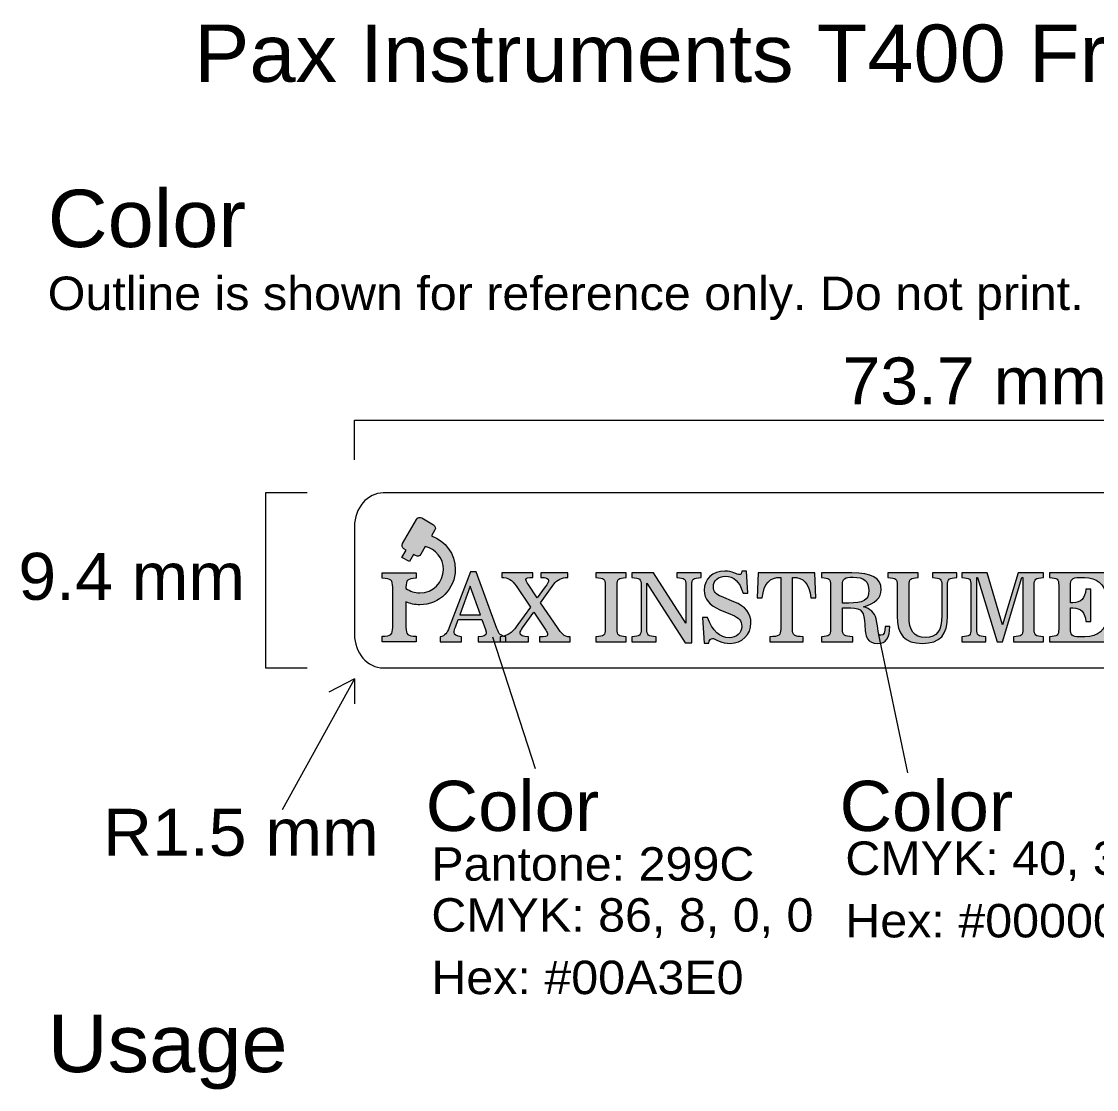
# Model space of a CAD drawing. Header units: inches. Extents: x -97 to 88, y -139 to 132.
# Drawn here: x -93.5 to 18.8, y 20.7 to 132.3 of the extents above; entities that cross this region are included whole.
import ezdxf

# ---------------------------------------------------------------- set-up
doc = ezdxf.new("R2010")
doc.units = ezdxf.units.IN
doc.header["$MEASUREMENT"] = 0
doc.layers.add('svg4583', color=7, linetype='Continuous')

# ---------------------------------------------------------------- blocks, each defined once
blk = doc.blocks.new('block 3')
at = {"layer": 'svg4583', "true_color": 0x00aae7}
h = blk.add_hatch(color=140, dxfattribs=at)
h.dxf.hatch_style = 2
edge = h.paths.add_edge_path()
edge.add_spline(control_points=[(-50.68, 78.58), (-50.68, 78.58), (-50.32, 79.2), (-50.32, 79.2), (-50.21, 79.39), (-50.28, 79.64), (-50.47, 79.75), (-50.47, 79.75), (-51.69, 80.46), (-51.69, 80.46), (-51.88, 80.56), (-52.13, 80.5), (-52.23, 80.31), (-52.23, 80.31), (-53.7, 77.77), (-53.7, 77.77), (-53.81, 77.58), (-53.74, 77.33), (-53.56, 77.23), (-53.56, 77.23), (-53.32, 77.09), (-53.32, 77.09), (-53.32, 77.09), (-53.76, 76.33), (-53.76, 76.33), (-53.76, 76.33), (-52.99, 75.89), (-52.99, 75.89), (-52.99, 75.89), (-52.55, 76.64), (-52.55, 76.64), (-52.55, 76.64), (-52.33, 76.52), (-52.33, 76.52), (-52.14, 76.41), (-51.9, 76.47), (-51.79, 76.66), (-51.79, 76.66), (-51.32, 77.47), (-51.32, 77.47), (-50.24, 77.21), (-49.43, 76.24), (-49.43, 75.08), (-49.43, 73.72), (-50.53, 72.62), (-51.89, 72.62), (-52.43, 72.62), (-52.93, 72.8), (-53.34, 73.1), (-53.34, 73.1), (-53.34, 73.23), (-53.34, 73.23), (-53.34, 73.98), (-53.2, 74.11), (-52.27, 74.16), (-52.27, 74.16), (-52.27, 74.73), (-52.27, 74.73), (-52.27, 74.73), (-55.82, 74.73), (-55.82, 74.73), (-55.82, 74.73), (-55.82, 74.16), (-55.82, 74.16), (-54.88, 74.11), (-54.73, 73.98), (-54.73, 73.23), (-54.73, 73.23), (-54.73, 69.02), (-54.73, 69.02), (-54.73, 68.27), (-54.88, 68.14), (-55.82, 68.09), (-55.82, 68.09), (-55.82, 67.52), (-55.82, 67.52), (-55.82, 67.52), (-52.27, 67.52), (-52.27, 67.52), (-52.27, 67.52), (-52.27, 68.09), (-52.27, 68.09), (-53.2, 68.14), (-53.34, 68.27), (-53.34, 69.02), (-53.34, 69.02), (-53.34, 71.68), (-53.34, 71.68), (-52.9, 71.49), (-52.41, 71.38), (-51.89, 71.38), (-49.85, 71.38), (-48.19, 73.04), (-48.19, 75.08), (-48.19, 76.7), (-49.23, 78.07), (-50.68, 78.58)], knot_values=[0, 0, 0, 0, 0.352778, 0.352778, 0.352778, 0.705556, 0.705556, 0.705556, 1.058333, 1.058333, 1.058333, 1.411111, 1.411111, 1.411111, 1.763889, 1.763889, 1.763889, 2.116667, 2.116667, 2.116667, 2.469444, 2.469444, 2.469444, 2.822222, 2.822222, 2.822222, 3.175, 3.175, 3.175, 3.527778, 3.527778, 3.527778, 3.880556, 3.880556, 3.880556, 4.233333, 4.233333, 4.233333, 4.586111, 4.586111, 4.586111, 4.938889, 4.938889, 4.938889, 5.291667, 5.291667, 5.291667, 5.644444, 5.644444, 5.644444, 5.997222, 5.997222, 5.997222, 6.35, 6.35, 6.35, 6.702778, 6.702778, 6.702778, 7.055556, 7.055556, 7.055556, 7.408333, 7.408333, 7.408333, 7.761111, 7.761111, 7.761111, 8.113889, 8.113889, 8.113889, 8.466667, 8.466667, 8.466667, 8.819444, 8.819444, 8.819444, 9.172222, 9.172222, 9.172222, 9.525, 9.525, 9.525, 9.877778, 9.877778, 9.877778, 10.230556, 10.230556, 10.230556, 10.583333, 10.583333, 10.583333, 10.936111, 10.936111, 10.936111, 11.288889, 11.288889, 11.288889, 11.288889], degree=3, periodic=0)
edge.add_line((-50.68, 78.58), (-50.68, 78.58))
h = blk.add_hatch(color=140, dxfattribs=at)
h.dxf.hatch_style = 2
h.paths.add_polyline_path([(-45.57, 70.34), (-46.63, 73.33), (-47.71, 70.34)])
edge = h.paths.add_edge_path()
edge.add_spline(control_points=[(-49.76, 68.03), (-49.25, 68.13), (-49.05, 68.44), (-48.83, 69.01), (-48.83, 69.01), (-46.6, 74.82), (-46.6, 74.82), (-46.6, 74.82), (-45.99, 74.82), (-45.99, 74.82), (-45.99, 74.82), (-43.83, 68.89), (-43.83, 68.89), (-43.63, 68.34), (-43.43, 68.11), (-42.9, 68.03), (-42.9, 68.03), (-42.9, 67.52), (-42.9, 67.52), (-42.9, 67.52), (-45.79, 67.52), (-45.79, 67.52), (-45.79, 67.52), (-45.79, 68.03), (-45.79, 68.03), (-45.22, 68.06), (-44.96, 68.16), (-44.96, 68.46), (-44.96, 68.55), (-44.99, 68.67), (-45.04, 68.81), (-45.04, 68.81), (-45.4, 69.84), (-45.4, 69.84), (-45.4, 69.84), (-47.9, 69.84), (-47.9, 69.84), (-47.9, 69.84), (-48.18, 69.05), (-48.18, 69.05), (-48.26, 68.83), (-48.31, 68.66), (-48.31, 68.51), (-48.31, 68.22), (-48.08, 68.13), (-47.53, 68.03), (-47.53, 68.03), (-47.53, 67.52), (-47.53, 67.52), (-47.53, 67.52), (-49.76, 67.52), (-49.76, 67.52), (-49.76, 67.52), (-49.76, 68.03), (-49.76, 68.03)], knot_values=[0, 0, 0, 0, 1, 1, 1, 2, 2, 2, 3, 3, 3, 4, 4, 4, 5, 5, 5, 6, 6, 6, 7, 7, 7, 8, 8, 8, 9, 9, 9, 10, 10, 10, 11, 11, 11, 12, 12, 12, 13, 13, 13, 14, 14, 14, 15, 15, 15, 16, 16, 16, 17, 17, 17, 18, 18, 18, 18], degree=3, periodic=1)
h = blk.add_hatch(color=140, dxfattribs=at)
h.dxf.hatch_style = 2
edge = h.paths.add_edge_path()
edge.add_spline(control_points=[(-43.49, 68.03), (-42.43, 68.19), (-42.11, 68.7), (-41.65, 69.32), (-41.65, 69.32), (-40.34, 71.13), (-40.34, 71.13), (-40.34, 71.13), (-41.83, 73.36), (-41.83, 73.36), (-42.26, 73.98), (-42.69, 74.25), (-43.33, 74.23), (-43.33, 74.23), (-43.33, 74.73), (-43.33, 74.73), (-43.33, 74.73), (-40.08, 74.73), (-40.08, 74.73), (-40.08, 74.73), (-40.08, 74.23), (-40.08, 74.23), (-40.58, 74.24), (-40.81, 74.18), (-40.81, 74.02), (-40.81, 73.92), (-40.73, 73.75), (-40.58, 73.52), (-40.58, 73.52), (-39.63, 72.1), (-39.63, 72.1), (-39.63, 72.1), (-38.79, 73.25), (-38.79, 73.25), (-38.55, 73.57), (-38.44, 73.82), (-38.44, 73.93), (-38.44, 74.16), (-38.71, 74.24), (-39.24, 74.23), (-39.24, 74.23), (-39.24, 74.73), (-39.24, 74.73), (-39.24, 74.73), (-36.44, 74.73), (-36.44, 74.73), (-36.44, 74.73), (-36.44, 74.23), (-36.44, 74.23), (-37.06, 74.24), (-37.53, 74.01), (-37.88, 73.53), (-37.88, 73.53), (-39.29, 71.6), (-39.29, 71.6), (-39.29, 71.6), (-37.52, 69.01), (-37.52, 69.01), (-37.11, 68.41), (-36.9, 68.03), (-36.19, 68.03), (-36.19, 68.03), (-36.19, 67.52), (-36.19, 67.52), (-36.19, 67.52), (-39.4, 67.52), (-39.4, 67.52), (-39.4, 67.52), (-39.4, 68.03), (-39.4, 68.03), (-38.8, 68.03), (-38.54, 68.05), (-38.54, 68.28), (-38.54, 68.37), (-38.6, 68.56), (-38.72, 68.74), (-38.72, 68.74), (-39.98, 70.62), (-39.98, 70.62), (-39.98, 70.62), (-41.17, 68.98), (-41.17, 68.98), (-41.34, 68.75), (-41.41, 68.57), (-41.41, 68.42), (-41.41, 68.17), (-41.13, 68.09), (-40.53, 68.03), (-40.53, 68.03), (-40.53, 67.52), (-40.53, 67.52), (-40.53, 67.52), (-43.49, 67.52), (-43.49, 67.52), (-43.49, 67.52), (-43.49, 68.03), (-43.49, 68.03)], knot_values=[0, 0, 0, 0, 1, 1, 1, 2, 2, 2, 3, 3, 3, 4, 4, 4, 5, 5, 5, 6, 6, 6, 7, 7, 7, 8, 8, 8, 9, 9, 9, 10, 10, 10, 11, 11, 11, 12, 12, 12, 13, 13, 13, 14, 14, 14, 15, 15, 15, 16, 16, 16, 17, 17, 17, 18, 18, 18, 19, 19, 19, 20, 20, 20, 21, 21, 21, 22, 22, 22, 23, 23, 23, 24, 24, 24, 25, 25, 25, 26, 26, 26, 27, 27, 27, 28, 28, 28, 29, 29, 29, 30, 30, 30, 31, 31, 31, 32, 32, 32, 32], degree=3, periodic=1)
at = {"layer": 'svg4583', "true_color": 0xffffff}
h = blk.add_hatch(color=7, dxfattribs=at)
h.dxf.hatch_style = 2
edge = h.paths.add_edge_path()
edge.add_spline(control_points=[(-30.32, 74.23), (-31.15, 74.18), (-31.28, 74.07), (-31.28, 73.4), (-31.28, 73.4), (-31.28, 68.86), (-31.28, 68.86), (-31.28, 68.19), (-31.15, 68.08), (-30.32, 68.03), (-30.32, 68.03), (-30.32, 67.52), (-30.32, 67.52), (-30.32, 67.52), (-33.49, 67.52), (-33.49, 67.52), (-33.49, 67.52), (-33.49, 68.03), (-33.49, 68.03), (-32.66, 68.08), (-32.52, 68.19), (-32.52, 68.86), (-32.52, 68.86), (-32.52, 73.4), (-32.52, 73.4), (-32.52, 74.07), (-32.66, 74.18), (-33.49, 74.23), (-33.49, 74.23), (-33.49, 74.73), (-33.49, 74.73), (-33.49, 74.73), (-30.32, 74.73), (-30.32, 74.73), (-30.32, 74.73), (-30.32, 74.23), (-30.32, 74.23)], knot_values=[0, 0, 0, 0, 1, 1, 1, 2, 2, 2, 3, 3, 3, 4, 4, 4, 5, 5, 5, 6, 6, 6, 7, 7, 7, 8, 8, 8, 9, 9, 9, 10, 10, 10, 11, 11, 11, 12, 12, 12, 12], degree=3, periodic=1)
h = blk.add_hatch(color=7, dxfattribs=at)
h.dxf.hatch_style = 2
edge = h.paths.add_edge_path()
edge.add_spline(control_points=[(-24.09, 73.4), (-24.09, 74.07), (-24.21, 74.18), (-25.05, 74.23), (-25.05, 74.23), (-25.05, 74.73), (-25.05, 74.73), (-25.05, 74.73), (-22.51, 74.73), (-22.51, 74.73), (-22.51, 74.73), (-22.51, 74.23), (-22.51, 74.23), (-23.34, 74.18), (-23.48, 74.07), (-23.48, 73.4), (-23.48, 73.4), (-23.48, 67.4), (-23.48, 67.4), (-23.48, 67.4), (-24.15, 67.4), (-24.15, 67.4), (-24.15, 67.4), (-28.17, 73.65), (-28.17, 73.65), (-28.17, 73.65), (-28.17, 68.86), (-28.17, 68.86), (-28.17, 68.19), (-28.03, 68.08), (-27.2, 68.03), (-27.2, 68.03), (-27.2, 67.52), (-27.2, 67.52), (-27.2, 67.52), (-29.73, 67.52), (-29.73, 67.52), (-29.73, 67.52), (-29.73, 68.03), (-29.73, 68.03), (-28.9, 68.08), (-28.77, 68.19), (-28.77, 68.86), (-28.77, 68.86), (-28.77, 73.4), (-28.77, 73.4), (-28.77, 74.07), (-28.9, 74.18), (-29.73, 74.23), (-29.73, 74.23), (-29.73, 74.73), (-29.73, 74.73), (-29.73, 74.73), (-27.48, 74.73), (-27.48, 74.73), (-27.48, 74.73), (-24.09, 69.47), (-24.09, 69.47), (-24.09, 69.47), (-24.09, 73.4), (-24.09, 73.4)], knot_values=[0, 0, 0, 0, 1, 1, 1, 2, 2, 2, 3, 3, 3, 4, 4, 4, 5, 5, 5, 6, 6, 6, 7, 7, 7, 8, 8, 8, 9, 9, 9, 10, 10, 10, 11, 11, 11, 12, 12, 12, 13, 13, 13, 14, 14, 14, 15, 15, 15, 16, 16, 16, 17, 17, 17, 18, 18, 18, 19, 19, 19, 20, 20, 20, 20], degree=3, periodic=1)
h = blk.add_hatch(color=7, dxfattribs=at)
h.dxf.hatch_style = 2
edge = h.paths.add_edge_path()
edge.add_spline(control_points=[(-22.36, 70.06), (-22.36, 70.06), (-21.84, 70.06), (-21.84, 70.06), (-21.32, 68.65), (-20.51, 67.93), (-19.56, 67.93), (-18.8, 67.93), (-18.26, 68.44), (-18.26, 69.13), (-18.26, 69.72), (-18.57, 70.04), (-19.24, 70.32), (-19.24, 70.32), (-20.53, 70.87), (-20.53, 70.87), (-21.64, 71.34), (-22.17, 71.97), (-22.17, 72.91), (-22.17, 74.09), (-21.31, 74.91), (-20.02, 74.91), (-19.25, 74.91), (-18.77, 74.53), (-18.46, 74.53), (-18.35, 74.53), (-18.29, 74.65), (-18.25, 74.91), (-18.25, 74.91), (-17.74, 74.91), (-17.74, 74.91), (-17.74, 74.91), (-17.62, 72.61), (-17.62, 72.61), (-17.62, 72.61), (-18.12, 72.61), (-18.12, 72.61), (-18.48, 73.79), (-19.08, 74.36), (-19.97, 74.36), (-20.71, 74.36), (-21.22, 73.91), (-21.22, 73.26), (-21.22, 72.76), (-20.96, 72.48), (-20.38, 72.24), (-20.38, 72.24), (-19.07, 71.7), (-19.07, 71.7), (-17.85, 71.2), (-17.29, 70.51), (-17.29, 69.48), (-17.29, 68.25), (-18.23, 67.35), (-19.48, 67.35), (-19.91, 67.35), (-20.28, 67.43), (-20.6, 67.58), (-20.98, 67.75), (-21.2, 67.87), (-21.32, 67.87), (-21.51, 67.87), (-21.65, 67.7), (-21.7, 67.38), (-21.7, 67.38), (-22.17, 67.38), (-22.17, 67.38), (-22.17, 67.38), (-22.36, 70.06), (-22.36, 70.06)], knot_values=[0, 0, 0, 0, 1, 1, 1, 2, 2, 2, 3, 3, 3, 4, 4, 4, 5, 5, 5, 6, 6, 6, 7, 7, 7, 8, 8, 8, 9, 9, 9, 10, 10, 10, 11, 11, 11, 12, 12, 12, 13, 13, 13, 14, 14, 14, 15, 15, 15, 16, 16, 16, 17, 17, 17, 18, 18, 18, 19, 19, 19, 20, 20, 20, 21, 21, 21, 22, 22, 22, 23, 23, 23, 23], degree=3, periodic=1)
h = blk.add_hatch(color=7, dxfattribs=at)
h.dxf.hatch_style = 2
edge = h.paths.add_edge_path()
edge.add_spline(control_points=[(-10.5, 72.1), (-10.5, 72.1), (-11.02, 72.1), (-11.02, 72.1), (-11.22, 73.62), (-11.79, 74.29), (-12.95, 74.23), (-12.95, 74.23), (-12.95, 68.86), (-12.95, 68.86), (-12.95, 68.16), (-12.77, 68.08), (-11.83, 68.03), (-11.83, 68.03), (-11.83, 67.52), (-11.83, 67.52), (-11.83, 67.52), (-15.31, 67.52), (-15.31, 67.52), (-15.31, 67.52), (-15.31, 68.03), (-15.31, 68.03), (-14.37, 68.08), (-14.18, 68.16), (-14.18, 68.86), (-14.18, 68.86), (-14.18, 74.23), (-14.18, 74.23), (-15.34, 74.29), (-15.92, 73.62), (-16.12, 72.1), (-16.12, 72.1), (-16.64, 72.1), (-16.64, 72.1), (-16.64, 72.1), (-16.54, 74.73), (-16.54, 74.73), (-16.54, 74.73), (-10.61, 74.73), (-10.61, 74.73), (-10.61, 74.73), (-10.5, 72.1), (-10.5, 72.1)], knot_values=[0, 0, 0, 0, 1, 1, 1, 2, 2, 2, 3, 3, 3, 4, 4, 4, 5, 5, 5, 6, 6, 6, 7, 7, 7, 8, 8, 8, 9, 9, 9, 10, 10, 10, 11, 11, 11, 12, 12, 12, 13, 13, 13, 14, 14, 14, 14], degree=3, periodic=1)
h = blk.add_hatch(color=7, dxfattribs=at)
h.dxf.hatch_style = 2
edge = h.paths.add_edge_path()
edge.add_spline(control_points=[(-7.73, 71.56), (-7.73, 71.56), (-7.08, 71.56), (-7.08, 71.56), (-5.61, 71.56), (-4.97, 71.84), (-4.97, 72.86), (-4.97, 73.83), (-5.49, 74.27), (-6.6, 74.27), (-7.5, 74.27), (-7.73, 74.13), (-7.73, 73.42), (-7.73, 73.42), (-7.73, 71.56), (-7.73, 71.56)], knot_values=[0, 0, 0, 0, 1, 1, 1, 2, 2, 2, 3, 3, 3, 4, 4, 4, 5, 5, 5, 5], degree=3, periodic=1)
edge = h.paths.add_edge_path()
edge.add_spline(control_points=[(-6.66, 68.03), (-6.66, 68.03), (-6.66, 67.52), (-6.66, 67.52), (-6.66, 67.52), (-9.93, 67.52), (-9.93, 67.52), (-9.93, 67.52), (-9.93, 68.03), (-9.93, 68.03), (-9.1, 68.08), (-8.97, 68.19), (-8.97, 68.86), (-8.97, 68.86), (-8.97, 73.4), (-8.97, 73.4), (-8.97, 74.07), (-9.1, 74.18), (-9.93, 74.23), (-9.93, 74.23), (-9.93, 74.73), (-9.93, 74.73), (-9.93, 74.73), (-6.76, 74.73), (-6.76, 74.73), (-4.69, 74.73), (-3.68, 74.16), (-3.68, 72.96), (-3.68, 72.12), (-4.31, 71.52), (-5.54, 71.18), (-4.83, 70.98), (-4.39, 70.57), (-4.21, 69.91), (-4.07, 69.39), (-4.06, 68.96), (-4.01, 68.63), (-3.97, 68.32), (-3.91, 68.19), (-3.71, 68.19), (-3.43, 68.19), (-3.25, 68.51), (-3.28, 69.12), (-3.28, 69.12), (-2.79, 69.12), (-2.79, 69.12), (-2.76, 67.91), (-3.15, 67.35), (-4.09, 67.35), (-4.55, 67.35), (-4.89, 67.51), (-5.11, 67.83), (-5.35, 68.19), (-5.36, 68.68), (-5.4, 69.31), (-5.47, 70.58), (-5.67, 71.06), (-6.86, 71.06), (-6.86, 71.06), (-7.73, 71.06), (-7.73, 71.06), (-7.73, 71.06), (-7.73, 68.86), (-7.73, 68.86), (-7.73, 68.18), (-7.56, 68.09), (-6.66, 68.03)], knot_values=[0, 0, 0, 0, 0.352778, 0.352778, 0.352778, 0.705556, 0.705556, 0.705556, 1.058333, 1.058333, 1.058333, 1.411111, 1.411111, 1.411111, 1.763889, 1.763889, 1.763889, 2.116667, 2.116667, 2.116667, 2.469444, 2.469444, 2.469444, 2.822222, 2.822222, 2.822222, 3.175, 3.175, 3.175, 3.527778, 3.527778, 3.527778, 3.880556, 3.880556, 3.880556, 4.233333, 4.233333, 4.233333, 4.586111, 4.586111, 4.586111, 4.938889, 4.938889, 4.938889, 5.291667, 5.291667, 5.291667, 5.644444, 5.644444, 5.644444, 5.997222, 5.997222, 5.997222, 6.35, 6.35, 6.35, 6.702778, 6.702778, 6.702778, 7.055556, 7.055556, 7.055556, 7.408333, 7.408333, 7.408333, 7.761111, 7.761111, 7.761111, 7.761111], degree=3, periodic=0)
edge.add_line((-6.66, 68.03), (-6.66, 68.03))
h = blk.add_hatch(color=7, dxfattribs=at)
h.dxf.hatch_style = 2
edge = h.paths.add_edge_path()
edge.add_spline(control_points=[(0.94, 67.96), (2.16, 67.96), (2.65, 68.69), (2.65, 70.24), (2.65, 70.24), (2.65, 73.4), (2.65, 73.4), (2.65, 74.07), (2.52, 74.18), (1.69, 74.23), (1.69, 74.23), (1.69, 74.73), (1.69, 74.73), (1.69, 74.73), (4.22, 74.73), (4.22, 74.73), (4.22, 74.73), (4.22, 74.23), (4.22, 74.23), (3.39, 74.18), (3.25, 74.07), (3.25, 73.4), (3.25, 73.4), (3.25, 70.24), (3.25, 70.24), (3.25, 68.25), (2.5, 67.35), (0.62, 67.35), (-1.22, 67.35), (-2.01, 68.25), (-2.01, 70.24), (-2.01, 70.24), (-2.01, 73.4), (-2.01, 73.4), (-2.01, 74.07), (-2.15, 74.18), (-2.98, 74.23), (-2.98, 74.23), (-2.98, 74.73), (-2.98, 74.73), (-2.98, 74.73), (0.19, 74.73), (0.19, 74.73), (0.19, 74.73), (0.19, 74.23), (0.19, 74.23), (-0.64, 74.18), (-0.77, 74.07), (-0.77, 73.4), (-0.77, 73.4), (-0.77, 70.24), (-0.77, 70.24), (-0.77, 68.69), (-0.29, 67.96), (0.94, 67.96)], knot_values=[0, 0, 0, 0, 0.352778, 0.352778, 0.352778, 0.705556, 0.705556, 0.705556, 1.058333, 1.058333, 1.058333, 1.411111, 1.411111, 1.411111, 1.763889, 1.763889, 1.763889, 2.116667, 2.116667, 2.116667, 2.469444, 2.469444, 2.469444, 2.822222, 2.822222, 2.822222, 3.175, 3.175, 3.175, 3.527778, 3.527778, 3.527778, 3.880556, 3.880556, 3.880556, 4.233333, 4.233333, 4.233333, 4.586111, 4.586111, 4.586111, 4.938889, 4.938889, 4.938889, 5.291667, 5.291667, 5.291667, 5.644444, 5.644444, 5.644444, 5.997222, 5.997222, 5.997222, 6.35, 6.35, 6.35, 6.35], degree=3, periodic=0)
edge.add_line((0.94, 67.96), (0.94, 67.96))
h = blk.add_hatch(color=7, dxfattribs=at)
h.dxf.hatch_style = 2
edge = h.paths.add_edge_path()
edge.add_spline(control_points=[(4.74, 68.03), (5.57, 68.08), (5.7, 68.19), (5.7, 68.86), (5.7, 68.86), (5.7, 73.4), (5.7, 73.4), (5.7, 74.07), (5.57, 74.18), (4.74, 74.23), (4.74, 74.23), (4.74, 74.73), (4.74, 74.73), (4.74, 74.73), (7.39, 74.73), (7.39, 74.73), (7.39, 74.73), (9, 69.3), (9, 69.3), (9, 69.3), (10.62, 74.73), (10.62, 74.73), (10.62, 74.73), (13.27, 74.73), (13.27, 74.73), (13.27, 74.73), (13.27, 74.23), (13.27, 74.23), (12.43, 74.18), (12.31, 74.07), (12.31, 73.4), (12.31, 73.4), (12.31, 68.86), (12.31, 68.86), (12.31, 68.19), (12.43, 68.08), (13.27, 68.03), (13.27, 68.03), (13.27, 67.52), (13.27, 67.52), (13.27, 67.52), (10.16, 67.52), (10.16, 67.52), (10.16, 67.52), (10.16, 68.03), (10.16, 68.03), (10.99, 68.08), (11.13, 68.19), (11.13, 68.86), (11.13, 68.86), (11.13, 74.24), (11.13, 74.24), (11.13, 74.24), (11.02, 74.24), (11.02, 74.24), (11.02, 74.24), (9, 67.52), (9, 67.52), (9, 67.52), (8.43, 67.52), (8.43, 67.52), (8.43, 67.52), (6.39, 74.24), (6.39, 74.24), (6.39, 74.24), (6.3, 74.24), (6.3, 74.24), (6.3, 74.24), (6.3, 68.86), (6.3, 68.86), (6.3, 68.19), (6.44, 68.08), (7.27, 68.03), (7.27, 68.03), (7.27, 67.52), (7.27, 67.52), (7.27, 67.52), (4.74, 67.52), (4.74, 67.52), (4.74, 67.52), (4.74, 68.03), (4.74, 68.03)], knot_values=[0, 0, 0, 0, 1, 1, 1, 2, 2, 2, 3, 3, 3, 4, 4, 4, 5, 5, 5, 6, 6, 6, 7, 7, 7, 8, 8, 8, 9, 9, 9, 10, 10, 10, 11, 11, 11, 12, 12, 12, 13, 13, 13, 14, 14, 14, 15, 15, 15, 16, 16, 16, 17, 17, 17, 18, 18, 18, 19, 19, 19, 20, 20, 20, 21, 21, 21, 22, 22, 22, 23, 23, 23, 24, 24, 24, 25, 25, 25, 26, 26, 26, 27, 27, 27, 27], degree=3, periodic=1)
h = blk.add_hatch(color=7, dxfattribs=at)
h.dxf.hatch_style = 2
edge = h.paths.add_edge_path()
edge.add_spline(control_points=[(13.9, 68.03), (14.73, 68.08), (14.87, 68.19), (14.87, 68.86), (14.87, 68.86), (14.87, 73.4), (14.87, 73.4), (14.87, 74.07), (14.73, 74.18), (13.9, 74.23), (13.9, 74.23), (13.9, 74.73), (13.9, 74.73), (13.9, 74.73), (20.26, 74.73), (20.26, 74.73), (20.26, 74.73), (20.4, 72.31), (20.4, 72.31), (20.4, 72.31), (19.85, 72.31), (19.85, 72.31), (19.63, 73.57), (18.85, 74.23), (17.55, 74.23), (17.55, 74.23), (17.06, 74.23), (17.06, 74.23), (16.22, 74.23), (16.1, 74), (16.1, 73.4), (16.1, 73.4), (16.1, 71.59), (16.1, 71.59), (16.1, 71.59), (16.36, 71.59), (16.36, 71.59), (17.2, 71.59), (17.62, 72.03), (17.7, 73.01), (17.7, 73.01), (18.21, 73.01), (18.21, 73.01), (18.21, 73.01), (18.21, 69.63), (18.21, 69.63), (18.21, 69.63), (17.7, 69.63), (17.7, 69.63), (17.62, 70.61), (17.2, 71.06), (16.36, 71.06), (16.36, 71.06), (16.1, 71.06), (16.1, 71.06), (16.1, 71.06), (16.1, 68.86), (16.1, 68.86), (16.1, 68.25), (16.22, 68.03), (17.06, 68.03), (17.06, 68.03), (17.61, 68.03), (17.61, 68.03), (19, 68.03), (19.8, 68.76), (19.95, 70.15), (19.95, 70.15), (20.5, 70.15), (20.5, 70.15), (20.5, 70.15), (20.35, 67.52), (20.35, 67.52), (20.35, 67.52), (13.9, 67.52), (13.9, 67.52), (13.9, 67.52), (13.9, 68.03), (13.9, 68.03)], knot_values=[0, 0, 0, 0, 1, 1, 1, 2, 2, 2, 3, 3, 3, 4, 4, 4, 5, 5, 5, 6, 6, 6, 7, 7, 7, 8, 8, 8, 9, 9, 9, 10, 10, 10, 11, 11, 11, 12, 12, 12, 13, 13, 13, 14, 14, 14, 15, 15, 15, 16, 16, 16, 17, 17, 17, 18, 18, 18, 19, 19, 19, 20, 20, 20, 21, 21, 21, 22, 22, 22, 23, 23, 23, 24, 24, 24, 25, 25, 25, 26, 26, 26, 26], degree=3, periodic=1)
at = {"layer": 'svg4583', "color": 7, "lineweight": 18, "true_color": 0xffffff}
for points in [[(-58.72, 86.53), (-58.72, 90.69)], [(-58.72, 90.69), (86.39, 90.69)], [(-63.68, 83.07), (-68.01, 83.07)], [(-68.01, 83.07), (-68.01, 64.78)], [(-44.31, 68.05), (-39.84, 54.29)], [(-3.97, 68.25), (-0.92, 53.82)], [(-68.01, 64.78), (-63.68, 64.78)], [(-58.72, 63.64), (-66.27, 49.94)], [(-58.72, 63.64), (-61.42, 62.25)], [(-58.72, 63.64), (-58.72, 61.04)]]:
    blk.add_lwpolyline(points, dxfattribs=at)
at = {"layer": 'svg4583', "lineweight": 0}
blk.add_lwpolyline([(-45.57, 70.34), (-46.63, 73.33), (-47.71, 70.34), (-45.57, 70.34)], dxfattribs=at)
at = {"layer": 'svg4583', "color": 7, "lineweight": 5, "true_color": 0xffffff}
blk.add_open_spline([(-55.71, 83.07), (-55.71, 83.07), (83.38, 83.07), (83.38, 83.07), (85.04, 83.07), (86.39, 81.49), (86.39, 79.55), (86.39, 79.55), (86.39, 68.3), (86.39, 68.3), (86.39, 66.36), (85.04, 64.78), (83.38, 64.78), (83.38, 64.78), (-55.71, 64.78), (-55.71, 64.78), (-57.37, 64.78), (-58.72, 66.36), (-58.72, 68.3), (-58.72, 68.3), (-58.72, 79.55), (-58.72, 79.55), (-58.72, 81.49), (-57.37, 83.07), (-55.71, 83.07)], degree=3, knots=[0, 0, 0, 0, 1, 1, 1, 2, 2, 2, 3, 3, 3, 4, 4, 4, 5, 5, 5, 6, 6, 6, 7, 7, 7, 8, 8, 8, 8], dxfattribs=at)
at = {"layer": 'svg4583', "lineweight": 0}
for points, knots in [([(-50.68, 78.58), (-50.68, 78.58), (-50.32, 79.2), (-50.32, 79.2), (-50.21, 79.39), (-50.28, 79.64), (-50.47, 79.75), (-50.47, 79.75), (-51.69, 80.46), (-51.69, 80.46), (-51.88, 80.56), (-52.13, 80.5), (-52.23, 80.31), (-52.23, 80.31), (-53.7, 77.77), (-53.7, 77.77), (-53.81, 77.58), (-53.74, 77.33), (-53.56, 77.23), (-53.56, 77.23), (-53.32, 77.09), (-53.32, 77.09), (-53.32, 77.09), (-53.76, 76.33), (-53.76, 76.33), (-53.76, 76.33), (-52.99, 75.89), (-52.99, 75.89), (-52.99, 75.89), (-52.55, 76.64), (-52.55, 76.64), (-52.55, 76.64), (-52.33, 76.52), (-52.33, 76.52), (-52.14, 76.41), (-51.9, 76.47), (-51.79, 76.66), (-51.79, 76.66), (-51.32, 77.47), (-51.32, 77.47), (-50.24, 77.21), (-49.43, 76.24), (-49.43, 75.08), (-49.43, 73.72), (-50.53, 72.62), (-51.89, 72.62), (-52.43, 72.62), (-52.93, 72.8), (-53.34, 73.1), (-53.34, 73.1), (-53.34, 73.23), (-53.34, 73.23), (-53.34, 73.98), (-53.2, 74.11), (-52.27, 74.16), (-52.27, 74.16), (-52.27, 74.73), (-52.27, 74.73), (-52.27, 74.73), (-55.82, 74.73), (-55.82, 74.73), (-55.82, 74.73), (-55.82, 74.16), (-55.82, 74.16), (-54.88, 74.11), (-54.73, 73.98), (-54.73, 73.23), (-54.73, 73.23), (-54.73, 69.02), (-54.73, 69.02), (-54.73, 68.27), (-54.88, 68.14), (-55.82, 68.09), (-55.82, 68.09), (-55.82, 67.52), (-55.82, 67.52), (-55.82, 67.52), (-52.27, 67.52), (-52.27, 67.52), (-52.27, 67.52), (-52.27, 68.09), (-52.27, 68.09), (-53.2, 68.14), (-53.34, 68.27), (-53.34, 69.02), (-53.34, 69.02), (-53.34, 71.68), (-53.34, 71.68), (-52.9, 71.49), (-52.41, 71.38), (-51.89, 71.38), (-49.85, 71.38), (-48.19, 73.04), (-48.19, 75.08), (-48.19, 76.7), (-49.23, 78.07), (-50.68, 78.58)], [0, 0, 0, 0, 1, 1, 1, 2, 2, 2, 3, 3, 3, 4, 4, 4, 5, 5, 5, 6, 6, 6, 7, 7, 7, 8, 8, 8, 9, 9, 9, 10, 10, 10, 11, 11, 11, 12, 12, 12, 13, 13, 13, 14, 14, 14, 15, 15, 15, 16, 16, 16, 17, 17, 17, 18, 18, 18, 19, 19, 19, 20, 20, 20, 21, 21, 21, 22, 22, 22, 23, 23, 23, 24, 24, 24, 25, 25, 25, 26, 26, 26, 27, 27, 27, 28, 28, 28, 29, 29, 29, 30, 30, 30, 31, 31, 31, 32, 32, 32, 32]), ([(-49.76, 68.03), (-49.25, 68.13), (-49.05, 68.44), (-48.83, 69.01), (-48.83, 69.01), (-46.6, 74.82), (-46.6, 74.82), (-46.6, 74.82), (-45.99, 74.82), (-45.99, 74.82), (-45.99, 74.82), (-43.83, 68.89), (-43.83, 68.89), (-43.63, 68.34), (-43.43, 68.11), (-42.9, 68.03), (-42.9, 68.03), (-42.9, 67.52), (-42.9, 67.52), (-42.9, 67.52), (-45.79, 67.52), (-45.79, 67.52), (-45.79, 67.52), (-45.79, 68.03), (-45.79, 68.03), (-45.22, 68.06), (-44.96, 68.16), (-44.96, 68.46), (-44.96, 68.55), (-44.99, 68.67), (-45.04, 68.81), (-45.04, 68.81), (-45.4, 69.84), (-45.4, 69.84), (-45.4, 69.84), (-47.9, 69.84), (-47.9, 69.84), (-47.9, 69.84), (-48.18, 69.05), (-48.18, 69.05), (-48.26, 68.83), (-48.31, 68.66), (-48.31, 68.51), (-48.31, 68.22), (-48.08, 68.13), (-47.53, 68.03), (-47.53, 68.03), (-47.53, 67.52), (-47.53, 67.52), (-47.53, 67.52), (-49.76, 67.52), (-49.76, 67.52), (-49.76, 67.52), (-49.76, 68.03), (-49.76, 68.03)], [0, 0, 0, 0, 1, 1, 1, 2, 2, 2, 3, 3, 3, 4, 4, 4, 5, 5, 5, 6, 6, 6, 7, 7, 7, 8, 8, 8, 9, 9, 9, 10, 10, 10, 11, 11, 11, 12, 12, 12, 13, 13, 13, 14, 14, 14, 15, 15, 15, 16, 16, 16, 17, 17, 17, 18, 18, 18, 18]), ([(-43.49, 68.03), (-42.43, 68.19), (-42.11, 68.7), (-41.65, 69.32), (-41.65, 69.32), (-40.34, 71.13), (-40.34, 71.13), (-40.34, 71.13), (-41.83, 73.36), (-41.83, 73.36), (-42.26, 73.98), (-42.69, 74.25), (-43.33, 74.23), (-43.33, 74.23), (-43.33, 74.73), (-43.33, 74.73), (-43.33, 74.73), (-40.08, 74.73), (-40.08, 74.73), (-40.08, 74.73), (-40.08, 74.23), (-40.08, 74.23), (-40.58, 74.24), (-40.81, 74.18), (-40.81, 74.02), (-40.81, 73.92), (-40.73, 73.75), (-40.58, 73.52), (-40.58, 73.52), (-39.63, 72.1), (-39.63, 72.1), (-39.63, 72.1), (-38.79, 73.25), (-38.79, 73.25), (-38.55, 73.57), (-38.44, 73.82), (-38.44, 73.93), (-38.44, 74.16), (-38.71, 74.24), (-39.24, 74.23), (-39.24, 74.23), (-39.24, 74.73), (-39.24, 74.73), (-39.24, 74.73), (-36.44, 74.73), (-36.44, 74.73), (-36.44, 74.73), (-36.44, 74.23), (-36.44, 74.23), (-37.06, 74.24), (-37.53, 74.01), (-37.88, 73.53), (-37.88, 73.53), (-39.29, 71.6), (-39.29, 71.6), (-39.29, 71.6), (-37.52, 69.01), (-37.52, 69.01), (-37.11, 68.41), (-36.9, 68.03), (-36.19, 68.03), (-36.19, 68.03), (-36.19, 67.52), (-36.19, 67.52), (-36.19, 67.52), (-39.4, 67.52), (-39.4, 67.52), (-39.4, 67.52), (-39.4, 68.03), (-39.4, 68.03), (-38.8, 68.03), (-38.54, 68.05), (-38.54, 68.28), (-38.54, 68.37), (-38.6, 68.56), (-38.72, 68.74), (-38.72, 68.74), (-39.98, 70.62), (-39.98, 70.62), (-39.98, 70.62), (-41.17, 68.98), (-41.17, 68.98), (-41.34, 68.75), (-41.41, 68.57), (-41.41, 68.42), (-41.41, 68.17), (-41.13, 68.09), (-40.53, 68.03), (-40.53, 68.03), (-40.53, 67.52), (-40.53, 67.52), (-40.53, 67.52), (-43.49, 67.52), (-43.49, 67.52), (-43.49, 67.52), (-43.49, 68.03), (-43.49, 68.03)], [0, 0, 0, 0, 1, 1, 1, 2, 2, 2, 3, 3, 3, 4, 4, 4, 5, 5, 5, 6, 6, 6, 7, 7, 7, 8, 8, 8, 9, 9, 9, 10, 10, 10, 11, 11, 11, 12, 12, 12, 13, 13, 13, 14, 14, 14, 15, 15, 15, 16, 16, 16, 17, 17, 17, 18, 18, 18, 19, 19, 19, 20, 20, 20, 21, 21, 21, 22, 22, 22, 23, 23, 23, 24, 24, 24, 25, 25, 25, 26, 26, 26, 27, 27, 27, 28, 28, 28, 29, 29, 29, 30, 30, 30, 31, 31, 31, 32, 32, 32, 32]), ([(-30.32, 74.23), (-31.15, 74.18), (-31.28, 74.07), (-31.28, 73.4), (-31.28, 73.4), (-31.28, 68.86), (-31.28, 68.86), (-31.28, 68.19), (-31.15, 68.08), (-30.32, 68.03), (-30.32, 68.03), (-30.32, 67.52), (-30.32, 67.52), (-30.32, 67.52), (-33.49, 67.52), (-33.49, 67.52), (-33.49, 67.52), (-33.49, 68.03), (-33.49, 68.03), (-32.66, 68.08), (-32.52, 68.19), (-32.52, 68.86), (-32.52, 68.86), (-32.52, 73.4), (-32.52, 73.4), (-32.52, 74.07), (-32.66, 74.18), (-33.49, 74.23), (-33.49, 74.23), (-33.49, 74.73), (-33.49, 74.73), (-33.49, 74.73), (-30.32, 74.73), (-30.32, 74.73), (-30.32, 74.73), (-30.32, 74.23), (-30.32, 74.23)], [0, 0, 0, 0, 1, 1, 1, 2, 2, 2, 3, 3, 3, 4, 4, 4, 5, 5, 5, 6, 6, 6, 7, 7, 7, 8, 8, 8, 9, 9, 9, 10, 10, 10, 11, 11, 11, 12, 12, 12, 12]), ([(-24.09, 73.4), (-24.09, 74.07), (-24.21, 74.18), (-25.05, 74.23), (-25.05, 74.23), (-25.05, 74.73), (-25.05, 74.73), (-25.05, 74.73), (-22.51, 74.73), (-22.51, 74.73), (-22.51, 74.73), (-22.51, 74.23), (-22.51, 74.23), (-23.34, 74.18), (-23.48, 74.07), (-23.48, 73.4), (-23.48, 73.4), (-23.48, 67.4), (-23.48, 67.4), (-23.48, 67.4), (-24.15, 67.4), (-24.15, 67.4), (-24.15, 67.4), (-28.17, 73.65), (-28.17, 73.65), (-28.17, 73.65), (-28.17, 68.86), (-28.17, 68.86), (-28.17, 68.19), (-28.03, 68.08), (-27.2, 68.03), (-27.2, 68.03), (-27.2, 67.52), (-27.2, 67.52), (-27.2, 67.52), (-29.73, 67.52), (-29.73, 67.52), (-29.73, 67.52), (-29.73, 68.03), (-29.73, 68.03), (-28.9, 68.08), (-28.77, 68.19), (-28.77, 68.86), (-28.77, 68.86), (-28.77, 73.4), (-28.77, 73.4), (-28.77, 74.07), (-28.9, 74.18), (-29.73, 74.23), (-29.73, 74.23), (-29.73, 74.73), (-29.73, 74.73), (-29.73, 74.73), (-27.48, 74.73), (-27.48, 74.73), (-27.48, 74.73), (-24.09, 69.47), (-24.09, 69.47), (-24.09, 69.47), (-24.09, 73.4), (-24.09, 73.4)], [0, 0, 0, 0, 1, 1, 1, 2, 2, 2, 3, 3, 3, 4, 4, 4, 5, 5, 5, 6, 6, 6, 7, 7, 7, 8, 8, 8, 9, 9, 9, 10, 10, 10, 11, 11, 11, 12, 12, 12, 13, 13, 13, 14, 14, 14, 15, 15, 15, 16, 16, 16, 17, 17, 17, 18, 18, 18, 19, 19, 19, 20, 20, 20, 20]), ([(-22.36, 70.06), (-22.36, 70.06), (-21.84, 70.06), (-21.84, 70.06), (-21.32, 68.65), (-20.51, 67.93), (-19.56, 67.93), (-18.8, 67.93), (-18.26, 68.44), (-18.26, 69.13), (-18.26, 69.72), (-18.57, 70.04), (-19.24, 70.32), (-19.24, 70.32), (-20.53, 70.87), (-20.53, 70.87), (-21.64, 71.34), (-22.17, 71.97), (-22.17, 72.91), (-22.17, 74.09), (-21.31, 74.91), (-20.02, 74.91), (-19.25, 74.91), (-18.77, 74.53), (-18.46, 74.53), (-18.35, 74.53), (-18.29, 74.65), (-18.25, 74.91), (-18.25, 74.91), (-17.74, 74.91), (-17.74, 74.91), (-17.74, 74.91), (-17.62, 72.61), (-17.62, 72.61), (-17.62, 72.61), (-18.12, 72.61), (-18.12, 72.61), (-18.48, 73.79), (-19.08, 74.36), (-19.97, 74.36), (-20.71, 74.36), (-21.22, 73.91), (-21.22, 73.26), (-21.22, 72.76), (-20.96, 72.48), (-20.38, 72.24), (-20.38, 72.24), (-19.07, 71.7), (-19.07, 71.7), (-17.85, 71.2), (-17.29, 70.51), (-17.29, 69.48), (-17.29, 68.25), (-18.23, 67.35), (-19.48, 67.35), (-19.91, 67.35), (-20.28, 67.43), (-20.6, 67.58), (-20.98, 67.75), (-21.2, 67.87), (-21.32, 67.87), (-21.51, 67.87), (-21.65, 67.7), (-21.7, 67.38), (-21.7, 67.38), (-22.17, 67.38), (-22.17, 67.38), (-22.17, 67.38), (-22.36, 70.06), (-22.36, 70.06)], [0, 0, 0, 0, 1, 1, 1, 2, 2, 2, 3, 3, 3, 4, 4, 4, 5, 5, 5, 6, 6, 6, 7, 7, 7, 8, 8, 8, 9, 9, 9, 10, 10, 10, 11, 11, 11, 12, 12, 12, 13, 13, 13, 14, 14, 14, 15, 15, 15, 16, 16, 16, 17, 17, 17, 18, 18, 18, 19, 19, 19, 20, 20, 20, 21, 21, 21, 22, 22, 22, 23, 23, 23, 23]), ([(-10.5, 72.1), (-10.5, 72.1), (-11.02, 72.1), (-11.02, 72.1), (-11.22, 73.62), (-11.79, 74.29), (-12.95, 74.23), (-12.95, 74.23), (-12.95, 68.86), (-12.95, 68.86), (-12.95, 68.16), (-12.77, 68.08), (-11.83, 68.03), (-11.83, 68.03), (-11.83, 67.52), (-11.83, 67.52), (-11.83, 67.52), (-15.31, 67.52), (-15.31, 67.52), (-15.31, 67.52), (-15.31, 68.03), (-15.31, 68.03), (-14.37, 68.08), (-14.18, 68.16), (-14.18, 68.86), (-14.18, 68.86), (-14.18, 74.23), (-14.18, 74.23), (-15.34, 74.29), (-15.92, 73.62), (-16.12, 72.1), (-16.12, 72.1), (-16.64, 72.1), (-16.64, 72.1), (-16.64, 72.1), (-16.54, 74.73), (-16.54, 74.73), (-16.54, 74.73), (-10.61, 74.73), (-10.61, 74.73), (-10.61, 74.73), (-10.5, 72.1), (-10.5, 72.1)], [0, 0, 0, 0, 1, 1, 1, 2, 2, 2, 3, 3, 3, 4, 4, 4, 5, 5, 5, 6, 6, 6, 7, 7, 7, 8, 8, 8, 9, 9, 9, 10, 10, 10, 11, 11, 11, 12, 12, 12, 13, 13, 13, 14, 14, 14, 14]), ([(-6.66, 68.03), (-6.66, 68.03), (-6.66, 67.52), (-6.66, 67.52), (-6.66, 67.52), (-9.93, 67.52), (-9.93, 67.52), (-9.93, 67.52), (-9.93, 68.03), (-9.93, 68.03), (-9.1, 68.08), (-8.97, 68.19), (-8.97, 68.86), (-8.97, 68.86), (-8.97, 73.4), (-8.97, 73.4), (-8.97, 74.07), (-9.1, 74.18), (-9.93, 74.23), (-9.93, 74.23), (-9.93, 74.73), (-9.93, 74.73), (-9.93, 74.73), (-6.76, 74.73), (-6.76, 74.73), (-4.69, 74.73), (-3.68, 74.16), (-3.68, 72.96), (-3.68, 72.12), (-4.31, 71.52), (-5.54, 71.18), (-4.83, 70.98), (-4.39, 70.57), (-4.21, 69.91), (-4.07, 69.39), (-4.06, 68.96), (-4.01, 68.63), (-3.97, 68.32), (-3.91, 68.19), (-3.71, 68.19), (-3.43, 68.19), (-3.25, 68.51), (-3.28, 69.12), (-3.28, 69.12), (-2.79, 69.12), (-2.79, 69.12), (-2.76, 67.91), (-3.15, 67.35), (-4.09, 67.35), (-4.55, 67.35), (-4.89, 67.51), (-5.11, 67.83), (-5.35, 68.19), (-5.36, 68.68), (-5.4, 69.31), (-5.47, 70.58), (-5.67, 71.06), (-6.86, 71.06), (-6.86, 71.06), (-7.73, 71.06), (-7.73, 71.06), (-7.73, 71.06), (-7.73, 68.86), (-7.73, 68.86), (-7.73, 68.18), (-7.56, 68.09), (-6.66, 68.03)], [0, 0, 0, 0, 1, 1, 1, 2, 2, 2, 3, 3, 3, 4, 4, 4, 5, 5, 5, 6, 6, 6, 7, 7, 7, 8, 8, 8, 9, 9, 9, 10, 10, 10, 11, 11, 11, 12, 12, 12, 13, 13, 13, 14, 14, 14, 15, 15, 15, 16, 16, 16, 17, 17, 17, 18, 18, 18, 19, 19, 19, 20, 20, 20, 21, 21, 21, 22, 22, 22, 22]), ([(-7.73, 71.56), (-7.73, 71.56), (-7.08, 71.56), (-7.08, 71.56), (-5.61, 71.56), (-4.97, 71.84), (-4.97, 72.86), (-4.97, 73.83), (-5.49, 74.27), (-6.6, 74.27), (-7.5, 74.27), (-7.73, 74.13), (-7.73, 73.42), (-7.73, 73.42), (-7.73, 71.56), (-7.73, 71.56)], [0, 0, 0, 0, 1, 1, 1, 2, 2, 2, 3, 3, 3, 4, 4, 4, 5, 5, 5, 5]), ([(0.94, 67.96), (2.16, 67.96), (2.65, 68.69), (2.65, 70.24), (2.65, 70.24), (2.65, 73.4), (2.65, 73.4), (2.65, 74.07), (2.52, 74.18), (1.69, 74.23), (1.69, 74.23), (1.69, 74.73), (1.69, 74.73), (1.69, 74.73), (4.22, 74.73), (4.22, 74.73), (4.22, 74.73), (4.22, 74.23), (4.22, 74.23), (3.39, 74.18), (3.25, 74.07), (3.25, 73.4), (3.25, 73.4), (3.25, 70.24), (3.25, 70.24), (3.25, 68.25), (2.5, 67.35), (0.62, 67.35), (-1.22, 67.35), (-2.01, 68.25), (-2.01, 70.24), (-2.01, 70.24), (-2.01, 73.4), (-2.01, 73.4), (-2.01, 74.07), (-2.15, 74.18), (-2.98, 74.23), (-2.98, 74.23), (-2.98, 74.73), (-2.98, 74.73), (-2.98, 74.73), (0.19, 74.73), (0.19, 74.73), (0.19, 74.73), (0.19, 74.23), (0.19, 74.23), (-0.64, 74.18), (-0.77, 74.07), (-0.77, 73.4), (-0.77, 73.4), (-0.77, 70.24), (-0.77, 70.24), (-0.77, 68.69), (-0.29, 67.96), (0.94, 67.96)], [0, 0, 0, 0, 1, 1, 1, 2, 2, 2, 3, 3, 3, 4, 4, 4, 5, 5, 5, 6, 6, 6, 7, 7, 7, 8, 8, 8, 9, 9, 9, 10, 10, 10, 11, 11, 11, 12, 12, 12, 13, 13, 13, 14, 14, 14, 15, 15, 15, 16, 16, 16, 17, 17, 17, 18, 18, 18, 18]), ([(4.74, 68.03), (5.57, 68.08), (5.7, 68.19), (5.7, 68.86), (5.7, 68.86), (5.7, 73.4), (5.7, 73.4), (5.7, 74.07), (5.57, 74.18), (4.74, 74.23), (4.74, 74.23), (4.74, 74.73), (4.74, 74.73), (4.74, 74.73), (7.39, 74.73), (7.39, 74.73), (7.39, 74.73), (9, 69.3), (9, 69.3), (9, 69.3), (10.62, 74.73), (10.62, 74.73), (10.62, 74.73), (13.27, 74.73), (13.27, 74.73), (13.27, 74.73), (13.27, 74.23), (13.27, 74.23), (12.43, 74.18), (12.31, 74.07), (12.31, 73.4), (12.31, 73.4), (12.31, 68.86), (12.31, 68.86), (12.31, 68.19), (12.43, 68.08), (13.27, 68.03), (13.27, 68.03), (13.27, 67.52), (13.27, 67.52), (13.27, 67.52), (10.16, 67.52), (10.16, 67.52), (10.16, 67.52), (10.16, 68.03), (10.16, 68.03), (10.99, 68.08), (11.13, 68.19), (11.13, 68.86), (11.13, 68.86), (11.13, 74.24), (11.13, 74.24), (11.13, 74.24), (11.02, 74.24), (11.02, 74.24), (11.02, 74.24), (9, 67.52), (9, 67.52), (9, 67.52), (8.43, 67.52), (8.43, 67.52), (8.43, 67.52), (6.39, 74.24), (6.39, 74.24), (6.39, 74.24), (6.3, 74.24), (6.3, 74.24), (6.3, 74.24), (6.3, 68.86), (6.3, 68.86), (6.3, 68.19), (6.44, 68.08), (7.27, 68.03), (7.27, 68.03), (7.27, 67.52), (7.27, 67.52), (7.27, 67.52), (4.74, 67.52), (4.74, 67.52), (4.74, 67.52), (4.74, 68.03), (4.74, 68.03)], [0, 0, 0, 0, 1, 1, 1, 2, 2, 2, 3, 3, 3, 4, 4, 4, 5, 5, 5, 6, 6, 6, 7, 7, 7, 8, 8, 8, 9, 9, 9, 10, 10, 10, 11, 11, 11, 12, 12, 12, 13, 13, 13, 14, 14, 14, 15, 15, 15, 16, 16, 16, 17, 17, 17, 18, 18, 18, 19, 19, 19, 20, 20, 20, 21, 21, 21, 22, 22, 22, 23, 23, 23, 24, 24, 24, 25, 25, 25, 26, 26, 26, 27, 27, 27, 27]), ([(13.9, 68.03), (14.73, 68.08), (14.87, 68.19), (14.87, 68.86), (14.87, 68.86), (14.87, 73.4), (14.87, 73.4), (14.87, 74.07), (14.73, 74.18), (13.9, 74.23), (13.9, 74.23), (13.9, 74.73), (13.9, 74.73), (13.9, 74.73), (20.26, 74.73), (20.26, 74.73), (20.26, 74.73), (20.4, 72.31), (20.4, 72.31), (20.4, 72.31), (19.85, 72.31), (19.85, 72.31), (19.63, 73.57), (18.85, 74.23), (17.55, 74.23), (17.55, 74.23), (17.06, 74.23), (17.06, 74.23), (16.22, 74.23), (16.1, 74), (16.1, 73.4), (16.1, 73.4), (16.1, 71.59), (16.1, 71.59), (16.1, 71.59), (16.36, 71.59), (16.36, 71.59), (17.2, 71.59), (17.62, 72.03), (17.7, 73.01), (17.7, 73.01), (18.21, 73.01), (18.21, 73.01), (18.21, 73.01), (18.21, 69.63), (18.21, 69.63), (18.21, 69.63), (17.7, 69.63), (17.7, 69.63), (17.62, 70.61), (17.2, 71.06), (16.36, 71.06), (16.36, 71.06), (16.1, 71.06), (16.1, 71.06), (16.1, 71.06), (16.1, 68.86), (16.1, 68.86), (16.1, 68.25), (16.22, 68.03), (17.06, 68.03), (17.06, 68.03), (17.61, 68.03), (17.61, 68.03), (19, 68.03), (19.8, 68.76), (19.95, 70.15), (19.95, 70.15), (20.5, 70.15), (20.5, 70.15), (20.5, 70.15), (20.35, 67.52), (20.35, 67.52), (20.35, 67.52), (13.9, 67.52), (13.9, 67.52), (13.9, 67.52), (13.9, 68.03), (13.9, 68.03)], [0, 0, 0, 0, 1, 1, 1, 2, 2, 2, 3, 3, 3, 4, 4, 4, 5, 5, 5, 6, 6, 6, 7, 7, 7, 8, 8, 8, 9, 9, 9, 10, 10, 10, 11, 11, 11, 12, 12, 12, 13, 13, 13, 14, 14, 14, 15, 15, 15, 16, 16, 16, 17, 17, 17, 18, 18, 18, 19, 19, 19, 20, 20, 20, 21, 21, 21, 22, 22, 22, 23, 23, 23, 24, 24, 24, 25, 25, 25, 26, 26, 26, 26])]:
    blk.add_open_spline(points, degree=3, knots=knots, dxfattribs=at)
at = {"layer": 'svg4583', "color": 7, "true_color": 0xffffff, "attachment_point": 7}
for s, insert, char_height in [('\\fArial|b0|i0|c0|p34;\\W1.03568;73.7 mm', (-7.73, 92.25), 4.9109), ('\\fArial|b0|i0|c0|p34;\\W1.03568;9.4 mm', (-93.85, 71.83), 4.9109), ('\\fArial|b0|i0|c0|p34;\\W1.03568;Color', (-51.28, 47.67), 5.2451), ('\\fArial|b0|i0|c0|p34;\\W1.03568;Color', (-8.03, 47.67), 5.2451), ('\\fArial|b0|i0|c0|p34;\\W1.03568;R1.5 mm', (-85.01, 45.08), 4.9109), ('\\fArial|b0|i0|c0|p34;\\W1.03568;Pantone: 299C', (-50.69, 42.5), 3.4967), ('\\fArial|b0|i0|c0|p34;\\W1.03568;CMYK: 40, 30, 40, 100', (-7.43, 42.5), 3.4967), ('\\fArial|b0|i0|c0|p34;\\W1.03568;CMYK: 86, 8, 0, 0', (-50.69, 36.57), 3.4967), ('\\fArial|b0|i0|c0|p34;\\W1.03568;Hex: #000000', (-7.43, 36.57), 3.4967), ('\\fArial|b0|i0|c0|p34;\\W1.03568;Hex: #00A3E0', (-50.69, 30.64), 3.4967)]:
    blk.add_mtext(s, dxfattribs=dict(at, insert=insert, char_height=char_height))

msp = doc.modelspace()

# ---------------------------------------------------------------- block references
at = {"layer": 'svg4583'}
msp.add_blockref('block 3', (0, 0), dxfattribs=at)

# ---------------------------------------------------------------- texts
at = {"layer": 'svg4583', "color": 7, "true_color": 0xffffff, "attachment_point": 7}
for s, insert, char_height in [('\\fArial|b0|i0|c0|p34;\\W1.03568;Pax Instruments T400 Front Label', (-75.49, 125.94), 5.9944), ('\\fArial|b0|i0|c0|p34;\\W1.03568;Color', (-90.78, 108.68), 5.9944), ('\\fArial|b0|i0|c0|p34;\\W1.03568;Outline is shown for reference only. Do not print.', (-90.78, 101.13), 3.4967), ('\\fArial|b0|i0|c0|p34;\\W1.03568;Usage', (-90.78, 20.73), 5.9944)]:
    msp.add_mtext(s, dxfattribs=dict(at, insert=insert, char_height=char_height))

doc.saveas('drawing.dxf')
